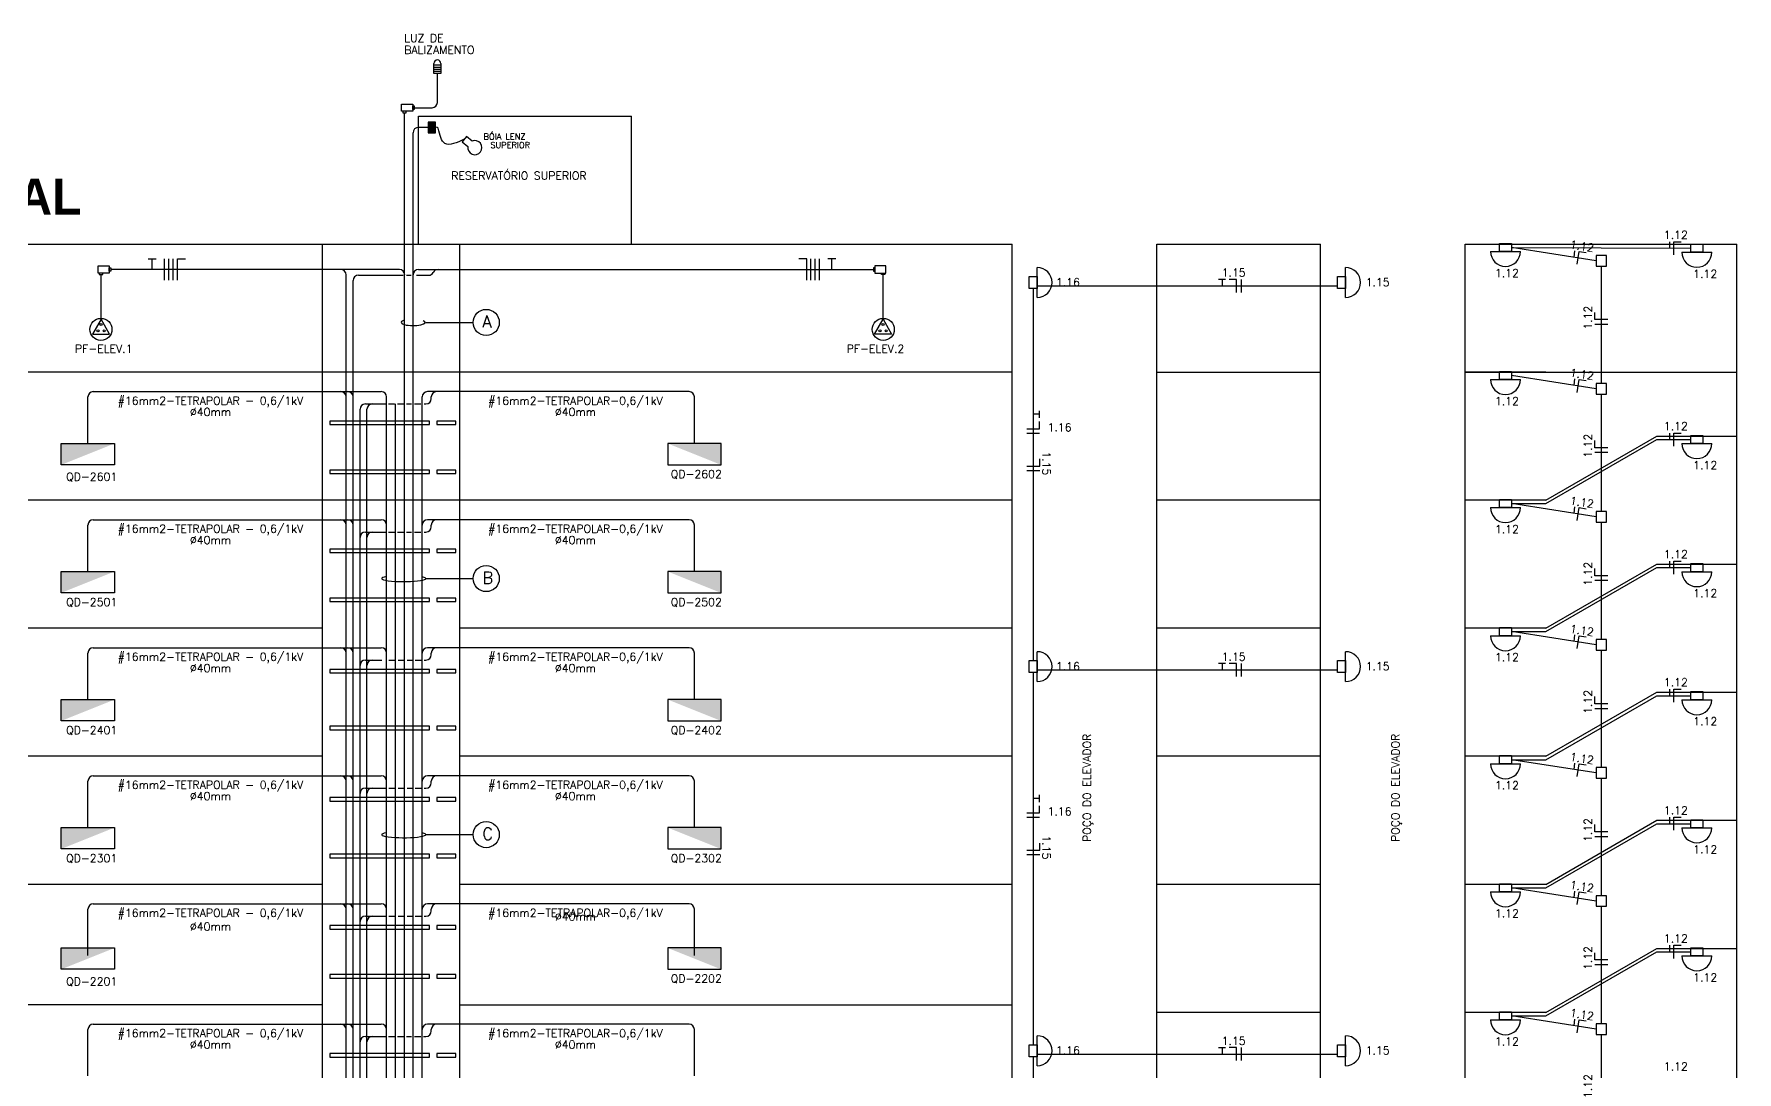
# Model space of a CAD drawing. Header units: millimetres. Extents: x -51529 to -574, y -54954 to 20636.
# Drawn here: x -32502 to -574, y 1182 to 20636 of the extents above; entities that cross this region are included whole.
import ezdxf
from ezdxf.enums import TextEntityAlignment as Align

# ---------------------------------------------------------------- set-up
doc = ezdxf.new("R2010")
doc.units = ezdxf.units.MM
doc.header["$LTSCALE"] = 4
doc.header["$MEASUREMENT"] = 0
for name, color, linetype in [('BASE', 1, 'CONTINUOUS'), ('ELETRODUTO-ELETRICA', 5, 'CONTINUOUS'), ('FIAÇÃO', 110, 'CONTINUOUS'), ('SIMBOLOGIA', 3, 'CONTINUOUS'), ('SIMBOLOGIA-ELETRICAS', 3, 'CONTINUOUS'), ('TEXTO', 110, 'CONTINUOUS')]:
    doc.layers.add(name, color=color, linetype=linetype)
doc.styles.add('BOLD', font='BOLD.SHX', dxfattribs={"height": 0.175})
doc.styles.add('REGUA60', font='SIMPLEX', dxfattribs={"height": 75})
doc.styles.add('ROMANS', font='romans.shx', dxfattribs={"bigfont": '@extfont2.shx'})

# ---------------------------------------------------------------- blocks, each defined once
blk = doc.blocks.new('*U12')
at = {"layer": 'ELETRODUTO-ELETRICA', "ltscale": 0.0001}
blk.add_line((102, -1101), (102, 1101), dxfattribs=at)
at = {"layer": 'TEXTO'}
blk.add_line((-19, 10), (224, 10), dxfattribs=at)
blk.add_lwpolyline([(224, 95), (-19, 95), (-19, 231)], dxfattribs=at)
at = {"layer": 'TEXTO', "style": 'REGUA60'}
blk.add_text('1.12', height=150, rotation=90, dxfattribs=at).set_placement((-74, -94))
blk = doc.blocks.new('*U13')
at = {"layer": 'ELETRODUTO-ELETRICA', "color": 0, "linetype": 'ByBlock', "lineweight": -2, "transparency": 16777216}
for p in [(0, 62414.1908), (0, 60013.645), (0, 57613.0992), (0, 55212.5534), (0, 52812.0076), (0, 50411.4618), (0, 48010.916)]:
    blk.add_blockref('*U12', p, dxfattribs=at)
blk = doc.blocks.new('*U16')
at = {"layer": 'TEXTO'}
blk.add_line((21, -164), (-223, -164), dxfattribs=at)
blk.add_lwpolyline([(-223, -78), (21, -78), (21, 57)], dxfattribs=at)
at = {"layer": 'TEXTO', "style": 'REGUA60'}
blk.add_text('1.15', height=150, rotation=270, dxfattribs=at).set_placement((73, 200))
blk = doc.blocks.new('*U17')
at = {"layer": 'ELETRODUTO-ELETRICA', "color": 0, "linetype": 'ByBlock', "lineweight": -2, "transparency": 16777216}
for p in [(0, 57600), (0, 50400)]:
    blk.add_blockref('*U16', p, dxfattribs=at)

msp = doc.modelspace()

# ---------------------------------------------------------------- hatches: boundary and pattern name
at = {"layer": 'SIMBOLOGIA-ELETRICAS'}
h = msp.add_hatch(color=256, dxfattribs=at)
h.paths.add_polyline_path([(-25114, 18987), (-25045, 18987), (-25045, 18785), (-25114, 18785)])
h.paths.add_polyline_path([(-25045, 18987), (-24977, 18987), (-24977, 18785), (-25045, 18785)])

# ---------------------------------------------------------------- linework, layer by layer
at = {"layer": 'BASE'}
for p, q in [((-25291, 19098), (-21298, 19098)), ((-25291, 16698), (-25291, 19098)), ((-21298, 16698), (-21298, 19098)), ((-41569, 16698), (-14165, 16698)), ((-27093, -50502), (-27093, 16698)), ((-24521, -50502), (-24521, 16698)), ((-14165, -50502), (-14165, 16698)), ((-11453, -50502), (-11453, 16698)), ((-11453, 16698), (-8383, 16698)), ((-8383, -50502), (-8383, 16698)), ((-5672, -50502), (-5672, 16698)), ((-5672, 16698), (-574, 16698)), ((-574, -50502), (-574, 16698)), ((-14165, 14298), (-41569, 14298)), ((-11453, 14298), (-8383, 14298)), ((-11453, 14298), (-8383, 14298)), ((-4155, 14298), (-5672, 14298)), ((-5672, 14298), (-574, 14298)), ((-4155, 11898), (-2077, 13098)), ((-2077, 13098), (-574, 13098)), ((-14165, 11898), (-41569, 11898)), ((-8383, 11898), (-11453, 11898)), ((-4155, 11898), (-5672, 11898)), ((-4155, 9498), (-2077, 10698)), ((-2077, 10698), (-574, 10698)), ((-27093, 9498), (-41569, 9498)), ((-14165, 9498), (-24521, 9498)), ((-8383, 9498), (-11453, 9498)), ((-4155, 9498), (-5672, 9498)), ((-4155, 7098), (-2077, 8298)), ((-2077, 8298), (-574, 8298)), ((-27093, 7098), (-41569, 7098)), ((-14165, 7098), (-24521, 7098)), ((-8383, 7098), (-11453, 7098)), ((-4155, 7098), (-5672, 7098)), ((-4155, 4698), (-2077, 5898)), ((-2077, 5898), (-574, 5898)), ((-27093, 4698), (-41569, 4698)), ((-14165, 4698), (-24521, 4698)), ((-8383, 4698), (-11453, 4698)), ((-4155, 4698), (-5672, 4698)), ((-4155, 2298), (-2077, 3498)), ((-2077, 3498), (-574, 3498)), ((-27093, 2442), (-41569, 2442)), ((-24521, 2442), (-14165, 2442)), ((-8383, 2298), (-11453, 2298)), ((-4155, 2298), (-5672, 2298))]:
    msp.add_line(p, q, dxfattribs=at)
for points in [[(-26957, 13316), (-25085, 13316), (-25085, 13381), (-26957, 13381)], [(-24953, 13316), (-24591, 13316), (-24591, 13381), (-24953, 13381)], [(-26957, 12397), (-25085, 12397), (-25085, 12462), (-26957, 12462)], [(-24953, 12397), (-24591, 12397), (-24591, 12462), (-24953, 12462)], [(-26957, 10916), (-25085, 10916), (-25085, 10981), (-26957, 10981)], [(-24953, 10916), (-24591, 10916), (-24591, 10981), (-24953, 10981)], [(-26957, 9997), (-25085, 9997), (-25085, 10062), (-26957, 10062)], [(-24953, 9997), (-24591, 9997), (-24591, 10062), (-24953, 10062)], [(-26957, 8660), (-25085, 8660), (-25085, 8725), (-26957, 8725)], [(-24953, 8660), (-24591, 8660), (-24591, 8725), (-24953, 8725)], [(-26957, 7597), (-25085, 7597), (-25085, 7662), (-26957, 7662)], [(-24953, 7597), (-24591, 7597), (-24591, 7662), (-24953, 7662)], [(-26957, 6260), (-25085, 6260), (-25085, 6325), (-26957, 6325)], [(-24953, 6260), (-24591, 6260), (-24591, 6325), (-24953, 6325)], [(-26957, 5197), (-25085, 5197), (-25085, 5262), (-26957, 5262)], [(-24953, 5197), (-24591, 5197), (-24591, 5262), (-24953, 5262)], [(-26957, 3860), (-25085, 3860), (-25085, 3925), (-26957, 3925)], [(-24953, 3860), (-24591, 3860), (-24591, 3925), (-24953, 3925)], [(-26957, 2941), (-25085, 2941), (-25085, 3006), (-26957, 3006)], [(-24953, 2941), (-24591, 2941), (-24591, 3006), (-24953, 3006)], [(-26957, 1460), (-25085, 1460), (-25085, 1525), (-26957, 1525)], [(-24953, 1460), (-24591, 1460), (-24591, 1525), (-24953, 1525)]]:
    msp.add_lwpolyline(points, close=True, dxfattribs=at)
at = {"layer": 'ELETRODUTO-ELETRICA'}
for p, q in [((-24940, 19356), (-24940, 19894)), ((-25555, 16698), (-25555, 19162)), ((-25373, 19256), (-25040, 19256)), ((-25552, -48324), (-25555, 19098)), ((-25114, 18886), (-25295, 18886)), ((-25395, -48324), (-25395, 18786)), ((-25395, 16698), (-25395, 18786)), ((-31246, 15307), (-31246, 16128)), ((-25652, 16222), (-31064, 16222)), ((-26651, -50123), (-26651, 16122)), ((-26520, -50123), (-26520, 16016)), ((-26420, 16116), (-25584, 16116)), ((-25519, 16116), (-25433, 16116)), ((-25334, 16116), (-25105, 16116)), ((-25295, 16222), (-16766, 16222)), ((-16584, 15307), (-16584, 16128)), ((-13769, 15866), (-13769, 8891)), ((-31492, 12962), (-31492, 13833)), ((-31392, 13933), (-25992, 13933)), ((-25892, -48324), (-25892, 13833)), ((-25224, -48324), (-25224, 13833)), ((-20222, 13933), (-25124, 13933)), ((-25054, 13802), (-25054, 13833)), ((-20122, 12962), (-20122, 13833)), ((-26390, -47723), (-26390, 13602)), ((-26260, -50123), (-26260, 13602)), ((-26160, 13702), (-25913, 13702)), ((-25856, 13702), (-25743, 13702)), ((-25722, -48324), (-25722, 13702)), ((-25686, 13702), (-25573, 13702)), ((-25516, 13702), (-25422, 13702)), ((-25366, 13702), (-25253, 13702)), ((-25189, 13702), (-25154, 13702)), ((-31392, 11533), (-25992, 11533)), ((-20222, 11533), (-25124, 11533)), ((-31492, 10562), (-31492, 11433)), ((-26390, -50123), (-26385, 11234)), ((-26290, 11302), (-25913, 11302)), ((-25856, 11302), (-25743, 11302)), ((-25686, 11302), (-25573, 11302)), ((-25516, 11302), (-25422, 11302)), ((-25366, 11302), (-25253, 11302)), ((-25189, 11302), (-25154, 11302)), ((-25054, 11402), (-25054, 11433)), ((-20122, 10562), (-20122, 11433)), ((-31492, 8162), (-31492, 9033)), ((-31392, 9133), (-25992, 9133)), ((-20222, 9133), (-25124, 9133)), ((-25054, 9002), (-25054, 9033)), ((-20122, 8162), (-20122, 9033)), ((-26290, 8902), (-25980, 8902)), ((-25847, 8902), (-25734, 8902)), ((-25677, 8902), (-25564, 8902)), ((-25507, 8902), (-25413, 8902)), ((-25357, 8902), (-25244, 8902)), ((-25189, 8902), (-25154, 8902)), ((-13769, 8666), (-13769, 1691)), ((-31392, 6733), (-25992, 6733)), ((-20222, 6733), (-25124, 6733)), ((-31492, 5762), (-31492, 6633)), ((-26290, 6502), (-25913, 6502)), ((-25847, 6502), (-25734, 6502)), ((-25677, 6502), (-25564, 6502)), ((-25507, 6502), (-25413, 6502)), ((-25357, 6502), (-25244, 6502)), ((-25189, 6502), (-25154, 6502)), ((-25054, 6602), (-25054, 6633)), ((-20122, 5762), (-20122, 6633)), ((-31492, 3362), (-31492, 4233)), ((-31392, 4333), (-25992, 4333)), ((-20222, 4333), (-25124, 4333)), ((-25054, 4202), (-25054, 4233)), ((-20122, 3362), (-20122, 4233)), ((-26290, 4102), (-25913, 4102)), ((-25847, 4102), (-25734, 4102)), ((-25677, 4102), (-25564, 4102)), ((-25507, 4102), (-25413, 4102)), ((-25357, 4102), (-25244, 4102)), ((-25189, 4102), (-25154, 4102)), ((-31492, 1106), (-31492, 1977)), ((-31392, 2077), (-25992, 2077)), ((-20222, 2077), (-25124, 2077)), ((-25054, 1946), (-25054, 1977)), ((-20122, 1106), (-20122, 1977)), ((-26290, 1846), (-25913, 1846)), ((-25856, 1846), (-25743, 1846)), ((-25686, 1846), (-25573, 1846)), ((-25516, 1846), (-25422, 1846)), ((-25366, 1846), (-25253, 1846)), ((-25198, 1846), (-25154, 1846)), ((-13769, 1466), (-13769, -5509))]:
    msp.add_line(p, q, dxfattribs=at)
at = {"layer": 'ELETRODUTO-ELETRICA', "ltscale": 0.0001}
for p, q in [((-3214, 16388), (-4801, 16636)), ((-13693, 15916), (-8064, 15916)), ((-3214, 13988), (-4801, 14236)), ((-26290, 13702), (-26160, 13702)), ((-3214, 11587), (-4801, 11835)), ((-3214, 9187), (-4801, 9435)), ((-13693, 8716), (-8064, 8716)), ((-3214, 6786), (-4801, 7034)), ((-3214, 4385), (-4801, 4634)), ((-3214, 1985), (-4801, 2233)), ((-13693, 1516), (-8064, 1516))]:
    msp.add_line(p, q, dxfattribs=at)
for points in [[(-4801, 16636), (-1438, 16622), (-1438, 16622), (-1438, 16622)], [(-4801, 11835), (-4155, 11835), (-2077, 13035), (-1438, 13035)], [(-4801, 9435), (-4155, 9435), (-2077, 10635), (-1438, 10635)], [(-4801, 7034), (-4155, 7034), (-2077, 8234), (-1438, 8234)], [(-4801, 4634), (-4155, 4634), (-2077, 5834), (-1438, 5834)], [(-4801, 2233), (-4155, 2233), (-2077, 3433), (-1438, 3433)]]:
    msp.add_lwpolyline(points, dxfattribs=at)
at = {"layer": 'ELETRODUTO-ELETRICA'}
for centre, start, end in [((-25040, 19356), 270, 0), ((-25295, 18786), 90, 180), ((-26751, 16122), 0, 90), ((-26420, 16016), 90, 180), ((-25652, 16122), 0, 90), ((-25295, 16122), 90, 180), ((-25105, 16216), 270, 331.994), ((-24928, 16122), 90, 151.994), ((-31392, 13833), 90, 180), ((-26751, 13833), 0, 90), ((-26620, 13833), 0, 90), ((-25992, 13833), 0, 90), ((-25124, 13833), 90, 180), ((-25154, 13802), 270, 0), ((-24954, 13833), 90, 180), ((-20222, 13833), 0, 90), ((-26290, 13602), 90, 180), ((-26160, 13602), 90, 180), ((-31392, 11433), 90, 180), ((-26751, 11433), 0, 90), ((-26620, 11433), 0, 90), ((-25992, 11433), 0, 90), ((-25124, 11433), 90, 180), ((-24954, 11433), 90, 180), ((-20222, 11433), 0, 90), ((-26290, 11202), 90, 180), ((-26160, 11202), 90, 180), ((-25154, 11402), 270, 0), ((-31392, 9033), 90, 180), ((-26751, 9033), 0, 90), ((-26620, 9033), 0, 90), ((-25992, 9033), 0, 90), ((-25124, 9033), 90, 180), ((-25154, 9002), 270, 0), ((-24954, 9033), 90, 180), ((-20222, 9033), 0, 90), ((-26290, 8802), 90, 180), ((-26160, 8802), 90, 180), ((-31392, 6633), 90, 180), ((-26751, 6633), 0, 90), ((-26620, 6633), 0, 90), ((-25992, 6633), 0, 90), ((-25124, 6633), 90, 180), ((-24954, 6633), 90, 180), ((-20222, 6633), 0, 90), ((-26290, 6402), 90, 180), ((-26160, 6402), 90, 180), ((-25154, 6602), 270, 0), ((-31392, 4233), 90, 180), ((-26751, 4233), 0, 90), ((-26620, 4233), 0, 90), ((-25992, 4233), 0, 90), ((-25124, 4233), 90, 180), ((-25154, 4202), 270, 0), ((-24954, 4233), 90, 180), ((-20222, 4233), 0, 90), ((-26290, 4002), 90, 180), ((-26160, 4002), 90, 180), ((-31392, 1977), 90, 180), ((-26751, 1977), 0, 90), ((-26620, 1977), 0, 90), ((-25992, 1977), 0, 90), ((-25124, 1977), 90, 180), ((-25154, 1946), 270, 0), ((-24954, 1977), 90, 180), ((-20222, 1977), 0, 90), ((-26290, 1746), 90, 180), ((-26160, 1746), 90, 180)]:
    msp.add_arc(centre, 100, start, end, dxfattribs=at)
at = {"layer": 'FIAÇÃO'}
for p, q in [((-30361, 16422), (-30211, 16422)), ((-30286, 16222), (-30286, 16422)), ((-30054, 16023), (-30054, 16422)), ((-29974, 16023), (-29974, 16422)), ((-29895, 16023), (-29895, 16422)), ((-29815, 16023), (-29815, 16422)), ((-29815, 16422), (-29665, 16422)), ((-29815, 16023), (-29815, 16422)), ((-18015, 16422), (-18165, 16422)), ((-18015, 16023), (-18015, 16422)), ((-18015, 16023), (-18015, 16422)), ((-17935, 16023), (-17935, 16422)), ((-17856, 16023), (-17856, 16422)), ((-17776, 16023), (-17776, 16422)), ((-17469, 16422), (-17619, 16422)), ((-17544, 16222), (-17544, 16422))]:
    msp.add_line(p, q, dxfattribs=at)
at = {"layer": 'SIMBOLOGIA'}
for p, q in [((-31246, 15289), (-31407, 15010)), ((-31407, 15010), (-31085, 15010)), ((-31085, 15010), (-31246, 15289)), ((-16745, 15010), (-16584, 15289)), ((-16423, 15010), (-16745, 15010)), ((-16584, 15289), (-16423, 15010))]:
    msp.add_line(p, q, dxfattribs=at)
at = {"layer": 'SIMBOLOGIA', "color": 110}
for points in [[(-25400, 19323), (-25400, 19189), (-25610, 19189), (-25610, 19323)], [(-25522, 19189), (-25587, 19189), (-25587, 19162), (-25522, 19162)], [(-25373, 19288), (-25373, 19224), (-25400, 19224), (-25400, 19288)], [(-31092, 16289), (-31092, 16156), (-31301, 16156), (-31301, 16289)], [(-16738, 16289), (-16738, 16156), (-16529, 16156), (-16529, 16289)], [(-31214, 16156), (-31278, 16156), (-31278, 16128), (-31214, 16128)], [(-31064, 16255), (-31064, 16190), (-31092, 16190), (-31092, 16255)], [(-16766, 16255), (-16766, 16190), (-16738, 16190), (-16738, 16255)], [(-16616, 16156), (-16552, 16156), (-16552, 16128), (-16616, 16128)]]:
    msp.add_lwpolyline(points, close=True, dxfattribs=at)
for centre in [(-31249, 15100), (-16581, 15100)]:
    msp.add_circle(centre, 207, dxfattribs=at)
at = {"layer": 'SIMBOLOGIA-ELETRICAS'}
for p, q in [((-24875, 20053), (-25005, 20053)), ((-24875, 20012), (-25005, 20012)), ((-24875, 19969), (-25005, 19969)), ((-24875, 19932), (-25005, 19932)), ((-5194, 16560), (-4634, 16560)), ((-1605, 16545), (-1045, 16545)), ((-13693, 15699), (-13693, 16259)), ((-7911, 15699), (-7911, 16259)), ((-5194, 14159), (-4634, 14159)), ((-1605, 12959), (-1045, 12959)), ((-5194, 11759), (-4634, 11759)), ((-1605, 10558), (-1045, 10558)), ((-5194, 9358), (-4634, 9358)), ((-13693, 8499), (-13693, 9059)), ((-7911, 8499), (-7911, 9059)), ((-1605, 8158), (-1045, 8158)), ((-5194, 6958), (-4634, 6958)), ((-1605, 5757), (-1045, 5757)), ((-5194, 4557), (-4634, 4557)), ((-1605, 3357), (-1045, 3357)), ((-5194, 2157), (-4634, 2157)), ((-13693, 1299), (-13693, 1859)), ((-7911, 1299), (-7911, 1859))]:
    msp.add_line(p, q, dxfattribs=at)
for points in [[(-24875, 20085), (-24875, 19894), (-25005, 19894), (-25005, 20085)], [(-24290, 18628), (-24395, 18714), (-24475, 18617), (-24367, 18528)]]:
    msp.add_lwpolyline(points, dxfattribs=at)
for points in [[(-25114, 18785), (-24977, 18785), (-24977, 18987), (-25114, 18987)], [(-5026, 16560), (-5026, 16713), (-4801, 16713), (-4801, 16560)], [(-1438, 16545), (-1438, 16698), (-1213, 16698), (-1213, 16545)], [(-13693, 15866), (-13846, 15866), (-13846, 16091), (-13693, 16091)], [(-7911, 15866), (-8064, 15866), (-8064, 16091), (-7911, 16091)], [(-5026, 14159), (-5026, 14312), (-4801, 14312), (-4801, 14159)], [(-1438, 12959), (-1438, 13112), (-1213, 13112), (-1213, 12959)], [(-31992, 12562), (-31992, 12962), (-30992, 12962), (-30992, 12562)], [(-19622, 12562), (-19622, 12962), (-20622, 12962), (-20622, 12562)], [(-5026, 11759), (-5026, 11912), (-4801, 11912), (-4801, 11759)], [(-31992, 10162), (-31992, 10562), (-30992, 10562), (-30992, 10162)], [(-19622, 10162), (-19622, 10562), (-20622, 10562), (-20622, 10162)], [(-1438, 10558), (-1438, 10711), (-1213, 10711), (-1213, 10558)], [(-5026, 9358), (-5026, 9511), (-4801, 9511), (-4801, 9358)], [(-13693, 8666), (-13846, 8666), (-13846, 8891), (-13693, 8891)], [(-7911, 8666), (-8064, 8666), (-8064, 8891), (-7911, 8891)], [(-1438, 8158), (-1438, 8311), (-1213, 8311), (-1213, 8158)], [(-31992, 7762), (-31992, 8162), (-30992, 8162), (-30992, 7762)], [(-19622, 7762), (-19622, 8162), (-20622, 8162), (-20622, 7762)], [(-5026, 6958), (-5026, 7111), (-4801, 7111), (-4801, 6958)], [(-31992, 5362), (-31992, 5762), (-30992, 5762), (-30992, 5362)], [(-19622, 5362), (-19622, 5762), (-20622, 5762), (-20622, 5362)], [(-1438, 5757), (-1438, 5910), (-1213, 5910), (-1213, 5757)], [(-5026, 4557), (-5026, 4710), (-4801, 4710), (-4801, 4557)], [(-31992, 3106), (-31992, 3506), (-30992, 3506), (-30992, 3106)], [(-19622, 3106), (-19622, 3506), (-20622, 3506), (-20622, 3106)], [(-1438, 3357), (-1438, 3510), (-1213, 3510), (-1213, 3357)], [(-5026, 2157), (-5026, 2310), (-4801, 2310), (-4801, 2157)], [(-13693, 1466), (-13846, 1466), (-13846, 1691), (-13693, 1691)], [(-7911, 1466), (-8064, 1466), (-8064, 1691), (-7911, 1691)]]:
    msp.add_lwpolyline(points, close=True, dxfattribs=at)
at = {"layer": 'SIMBOLOGIA-ELETRICAS', "color": 110}
for points in [[(-3019, 16288), (-3019, 16488), (-3214, 16488), (-3214, 16288)], [(-3019, 13888), (-3019, 14087), (-3214, 14087), (-3214, 13888)], [(-3019, 11487), (-3019, 11687), (-3214, 11687), (-3214, 11487)], [(-3019, 9087), (-3019, 9286), (-3214, 9286), (-3214, 9087)], [(-3019, 6686), (-3019, 6886), (-3214, 6886), (-3214, 6686)], [(-3019, 4286), (-3019, 4485), (-3214, 4485), (-3214, 4286)], [(-3019, 1885), (-3019, 2085), (-3214, 2085), (-3214, 1885)]]:
    msp.add_lwpolyline(points, close=True, dxfattribs=at)
at = {"layer": 'SIMBOLOGIA-ELETRICAS'}
for centre in [(-31304, 15074), (-31246, 15191), (-31188, 15074), (-16642, 15074), (-16584, 15191), (-16526, 15074)]:
    msp.add_circle(centre, 20.6, dxfattribs=at)
for centre, radius, start, end in [((-24940, 20085), 65, 0, 180), ((-24237, 18507), 132, 170.7877, 113.7904), ((-4914, 16560), 280, 180, 0), ((-1325, 16545), 280, 180, 0), ((-13693, 15979), 280, 270, 90), ((-7911, 15979), 280, 270, 90), ((-4914, 14159), 280, 180, 0), ((-1325, 12959), 280, 180, 0), ((-4914, 11759), 280, 180, 0), ((-1325, 10558), 280, 180, 0), ((-4914, 9358), 280, 180, 0), ((-13693, 8779), 280, 270, 90), ((-7911, 8779), 280, 270, 90), ((-1325, 8158), 280, 180, 0), ((-4914, 6958), 280, 180, 0), ((-1325, 5757), 280, 180, 0), ((-4914, 4557), 280, 180, 0), ((-1325, 3357), 280, 180, 0), ((-4914, 2157), 280, 180, 0), ((-13693, 1579), 280, 270, 90), ((-7911, 1579), 280, 270, 90)]:
    msp.add_arc(centre, radius, start, end, dxfattribs=at)
for points in [[(-24924, 18870), (-24967, 18894), (-25080, 18903)], [(-24435, 18666), (-24797, 18585), (-24924, 18870)]]:
    msp.add_spline(points, degree=3, dxfattribs=at)
for points in [[(-31992, 12562), (-30992, 12962), (-31992, 12962)], [(-19622, 12562), (-20622, 12962), (-19622, 12962)], [(-31992, 10162), (-30992, 10562), (-31992, 10562)], [(-19622, 10162), (-20622, 10562), (-19622, 10562)], [(-31992, 7762), (-30992, 8162), (-31992, 8162)], [(-19622, 7762), (-20622, 8162), (-19622, 8162)], [(-31992, 5362), (-30992, 5762), (-31992, 5762)], [(-19622, 5362), (-20622, 5762), (-19622, 5762)], [(-31992, 3106), (-30992, 3506), (-31992, 3506)], [(-19622, 3106), (-20622, 3506), (-19622, 3506)]]:
    msp.add_solid(points, dxfattribs=at)
at = {"layer": 'TEXTO'}
for p, q in [((-1841, 16743), (-1841, 16622)), ((-3617, 16574), (-3635, 16454)), ((-10161, 16035), (-10296, 16035)), ((-10228, 16035), (-10228, 15916)), ((-9871, 16038), (-9871, 15794)), ((-25158, 15230), (-24269, 15230)), ((-3617, 14174), (-3635, 14054)), ((-13651, 13509), (-13769, 13509)), ((-13651, 13441), (-13651, 13576)), ((-13648, 13151), (-13891, 13151)), ((-1841, 13157), (-1841, 13035)), ((-3617, 11773), (-3635, 11653)), ((-1841, 10756), (-1841, 10635)), ((-25158, 10430), (-24269, 10430)), ((-3617, 9373), (-3635, 9252)), ((-10161, 8835), (-10296, 8835)), ((-10228, 8835), (-10228, 8716)), ((-9871, 8838), (-9871, 8594)), ((-1841, 8356), (-1841, 8234)), ((-3617, 6972), (-3635, 6852)), ((-13651, 6309), (-13769, 6309)), ((-13651, 6241), (-13651, 6376)), ((-13648, 5951), (-13891, 5951)), ((-1841, 5955), (-1841, 5834)), ((-25158, 5630), (-24269, 5630)), ((-3617, 4572), (-3635, 4451)), ((-1841, 3555), (-1841, 3433)), ((-3617, 2171), (-3635, 2051)), ((-10161, 1635), (-10296, 1635)), ((-10228, 1635), (-10228, 1516)), ((-9871, 1638), (-9871, 1394))]:
    msp.add_line(p, q, dxfattribs=at)
for points in [[(-1755, 16500), (-1755, 16743), (-1620, 16743)], [(-3569, 16321), (-3532, 16561), (-3398, 16540)], [(-9957, 15794), (-9957, 16038), (-10092, 16038)], [(-3569, 13920), (-3532, 14161), (-3398, 14140)], [(-13891, 13237), (-13648, 13237), (-13648, 13372)], [(-1755, 12914), (-1755, 13157), (-1620, 13157)], [(-3569, 11520), (-3532, 11760), (-3398, 11739)], [(-1755, 10513), (-1755, 10756), (-1620, 10756)], [(-3569, 9119), (-3532, 9359), (-3398, 9339)], [(-9957, 8594), (-9957, 8838), (-10092, 8838)], [(-1755, 8113), (-1755, 8356), (-1620, 8356)], [(-3569, 6718), (-3532, 6959), (-3398, 6938)], [(-13891, 6037), (-13648, 6037), (-13648, 6172)], [(-1755, 5712), (-1755, 5955), (-1620, 5955)], [(-3569, 4318), (-3532, 4558), (-3398, 4537)], [(-1755, 3311), (-1755, 3555), (-1620, 3555)], [(-3569, 1917), (-3532, 2158), (-3398, 2137)], [(-9957, 1394), (-9957, 1638), (-10092, 1638)]]:
    msp.add_lwpolyline(points, dxfattribs=at)
for centre in [(-24024, 15230), (-24024, 10430), (-24024, 5630)]:
    msp.add_circle(centre, 245, dxfattribs=at)
for centre, major_axis, ratio in [((-25395, 15230), (-227, 0), 0.255258), ((-25571, 10430), (-413, 0), 0.140556), ((-25571, 5630), (-413, 0), 0.140556)]:
    msp.add_ellipse(centre, major_axis=major_axis, ratio=ratio, start_param=-0.676717, end_param=3.717508, dxfattribs=at)

# ---------------------------------------------------------------- block references
at = {"layer": 'ELETRODUTO-ELETRICA'}
for name, p in [('*U13', (-3218, -47226)), ('*U17', (-13668, -44985))]:
    msp.add_blockref(name, p, dxfattribs=at)

# ---------------------------------------------------------------- texts
at = {"layer": 'BASE', "color": 115, "style": 'BOLD'}
msp.add_text('ESQUEMA VERTICAL', height=675, dxfattribs=at).set_placement((-40940, 17253))
at = {"layer": 'SIMBOLOGIA-ELETRICAS', "style": 'ROMANS'}
for s, p in [('BÓIA LENZ', (-24073, 18657)), ('SUPERIOR', (-23945, 18499))]:
    msp.add_text(s, height=112.5, dxfattribs=at).set_placement(p)
at = {"layer": 'TEXTO', "style": 'REGUA60'}
for s, height, p in [('LUZ DE', 150, (-25562, 20486)), ('BALIZAMENTO', 150, (-25562, 20264)), ('RESERVATÓRIO SUPERIOR', 150, (-24681, 17907)), ('1.12', 150, (-1945, 16798)), ('1.16', 150, (-13343, 15910)), ('1.15', 150, (-10235, 16090)), ('1.15', 150, (-7536, 15910)), ('1.12', 150, (-5112, 16081)), ('1.12', 150, (-1394, 16067)), ('A', 225, (-24098, 15133)), ('PF-ELEV.1', 150, (-31735, 14663)), ('PF-ELEV.2', 150, (-17266, 14663)), ('1.12', 150, (-5112, 13681)), ('1.16', 150, (-13499, 13189)), ('1.12', 150, (-1945, 13212)), ('QD-2602', 150, (-20564, 12313)), ('1.12', 150, (-1394, 12480)), ('QD-2601', 150, (-31900, 12263)), ('1.12', 150, (-5112, 11280)), ('1.12', 150, (-1945, 10811)), ('B', 225, (-24098, 10333)), ('1.12', 150, (-1394, 10080)), ('QD-2501', 150, (-31900, 9913)), ('QD-2502', 150, (-20564, 9913)), ('1.15', 150, (-10235, 8890)), ('1.12', 150, (-5112, 8880)), ('1.16', 150, (-13343, 8710)), ('1.15', 150, (-7536, 8710)), ('1.12', 150, (-1945, 8411)), ('QD-2401', 150, (-31900, 7513)), ('QD-2402', 150, (-20564, 7513)), ('1.12', 150, (-1394, 7679)), ('1.12', 150, (-5112, 6479)), ('1.16', 150, (-13499, 5989)), ('1.12', 150, (-1945, 6010)), ('C', 225, (-24098, 5533)), ('1.12', 150, (-1394, 5279)), ('QD-2301', 150, (-31900, 5113)), ('QD-2302', 150, (-20564, 5113)), ('1.12', 150, (-5112, 4079)), ('1.12', 150, (-1945, 3610)), ('QD-2201', 150, (-31900, 2803)), ('QD-2202', 150, (-20564, 2857)), ('1.12', 150, (-1394, 2878)), ('1.16', 150, (-13343, 1510)), ('1.15', 150, (-10235, 1690)), ('1.15', 150, (-7536, 1510)), ('1.12', 150, (-5112, 1678)), ('1.12', 150, (-1945, 1209))]:
    msp.add_text(s, height=height, dxfattribs=at).set_placement(p)
for s, rotation, p in [('1.12', 351.1104, (-3714, 16621)), ('1.12', 351.1104, (-3714, 14220)), ('1.12', 351.1104, (-3714, 11820)), ('1.12', 351.1104, (-3714, 9419)), ('POÇO DO ELEVADOR', 90, (-12685, 5491)), ('POÇO DO ELEVADOR', 90, (-6903, 5491)), ('1.12', 351.1104, (-3714, 7019)), ('1.12', 351.1104, (-3714, 4618)), ('1.12', 351.1104, (-3714, 2218))]:
    msp.add_text(s, height=150, rotation=rotation, dxfattribs=at).set_placement(p)
for s, p in [('#16mm2-TETRAPOLAR - 0,6/1kV', (-29194, 13688)), ('#16mm2-TETRAPOLAR-0,6/1kV', (-22351, 13688)), ('Ø40mm', (-29194, 13477)), ('Ø40mm', (-22351, 13477)), ('#16mm2-TETRAPOLAR - 0,6/1kV', (-29194, 11288)), ('Ø40mm', (-29194, 11077)), ('#16mm2-TETRAPOLAR-0,6/1kV', (-22351, 11288)), ('Ø40mm', (-22351, 11077)), ('#16mm2-TETRAPOLAR - 0,6/1kV', (-29194, 8888)), ('#16mm2-TETRAPOLAR-0,6/1kV', (-22351, 8888)), ('Ø40mm', (-29194, 8677)), ('Ø40mm', (-22351, 8677)), ('#16mm2-TETRAPOLAR - 0,6/1kV', (-29194, 6488)), ('Ø40mm', (-29194, 6277)), ('#16mm2-TETRAPOLAR-0,6/1kV', (-22351, 6488)), ('Ø40mm', (-22351, 6277)), ('#16mm2-TETRAPOLAR - 0,6/1kV', (-29194, 4088)), ('#16mm2-TETRAPOLAR-0,6/1kV', (-22351, 4088)), ('Ø40mm', (-22351, 4020)), ('Ø40mm', (-29194, 3831)), ('#16mm2-TETRAPOLAR - 0,6/1kV', (-29194, 1832)), ('#16mm2-TETRAPOLAR-0,6/1kV', (-22351, 1832)), ('Ø40mm', (-29194, 1620)), ('Ø40mm', (-22351, 1620))]:
    msp.add_text(s, height=150, dxfattribs=at).set_placement(p, align=Align.CENTER)

doc.saveas('drawing.dxf')
